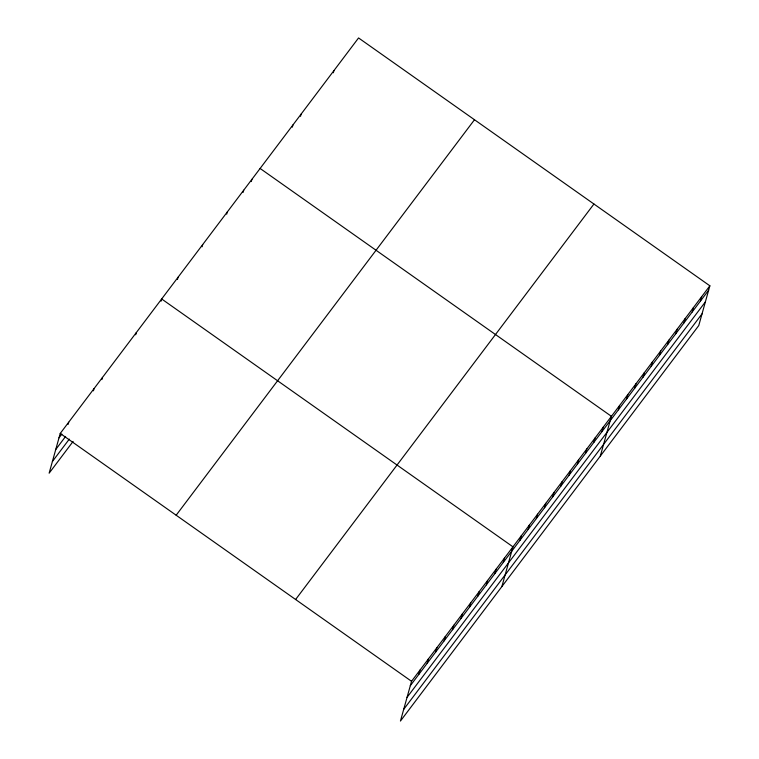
<?xml version="1.0" encoding="UTF-8"?>
<svg xmlns="http://www.w3.org/2000/svg" width="759" height="759" viewBox="0 0 759 759"><rect width="100%" height="100%" fill="white"/><g stroke="black" fill="none" stroke-linecap="round" stroke-linejoin="round"><path stroke-width="1.14" d="M709.864 285.811L411.539 681.297L400.439 721.05L698.764 325.564L709.864 285.811L358.561 37.95L60.236 433.436L49.136 473.189L73.092 441.444M68.082 424.423L68.69 422.232M93.433 390.809L94.05 388.617M101.886 379.604L102.503 377.403M135.7 334.785L136.316 332.584M161.06 301.171L161.667 298.97L512.97 546.831L501.87 586.584M177.464 279.416L178.08 277.215M202.074 246.789L202.691 244.588M226.685 214.161L227.302 211.96M243.098 192.406L243.705 190.215M251.295 181.534L251.912 179.333M292.319 127.151L292.936 124.96M300.526 116.279L301.133 114.078M333.334 72.779L333.951 70.578M418.759 674.485L419.993 670.093M427.213 663.281L428.437 658.888M435.666 652.076L436.89 647.674M444.119 640.871L445.343 636.469M452.573 629.666L453.797 625.264M461.026 618.462L462.25 614.059M469.479 607.257L470.703 602.855M477.933 596.052L479.157 591.65M486.377 584.838L487.61 580.445M494.83 573.633L496.063 569.241M503.283 562.428L504.517 558.036M519.943 540.351L521.167 535.958M528.15 529.478L529.374 525.076M536.347 518.596L537.581 514.204M544.554 507.724L545.778 503.331M552.761 496.851L553.985 492.449M560.958 485.969L562.191 481.576M569.165 475.096L570.398 470.703M577.371 464.223L578.595 459.821M585.578 453.341L586.802 448.948M593.775 442.469L595.009 438.076M601.982 431.596L603.206 427.194M600.312 456.074L611.412 416.321L260.119 168.46M618.386 409.841L619.619 405.448M626.592 398.968L627.826 394.566M634.799 388.086L636.023 383.693M643.006 377.214L644.23 372.821M651.203 366.341L652.436 361.939M659.41 355.459L660.634 351.066M667.616 344.586L668.84 340.193M675.814 333.713L677.047 329.311M684.02 322.831L685.244 318.438M692.227 311.958L693.451 307.566M700.434 301.086L701.658 296.684M59.012 437.829L61.83 434.101M55.758 449.499L65.616 436.425M52.399 461.519L69.306 439.11M176.164 515.228L474.489 119.742M295.612 599.496L593.936 204.019M410.306 685.69L708.631 290.204M407.052 697.36L705.377 301.873M403.693 709.38L702.018 313.894M60.236 433.436L411.539 681.297"/></g></svg>
